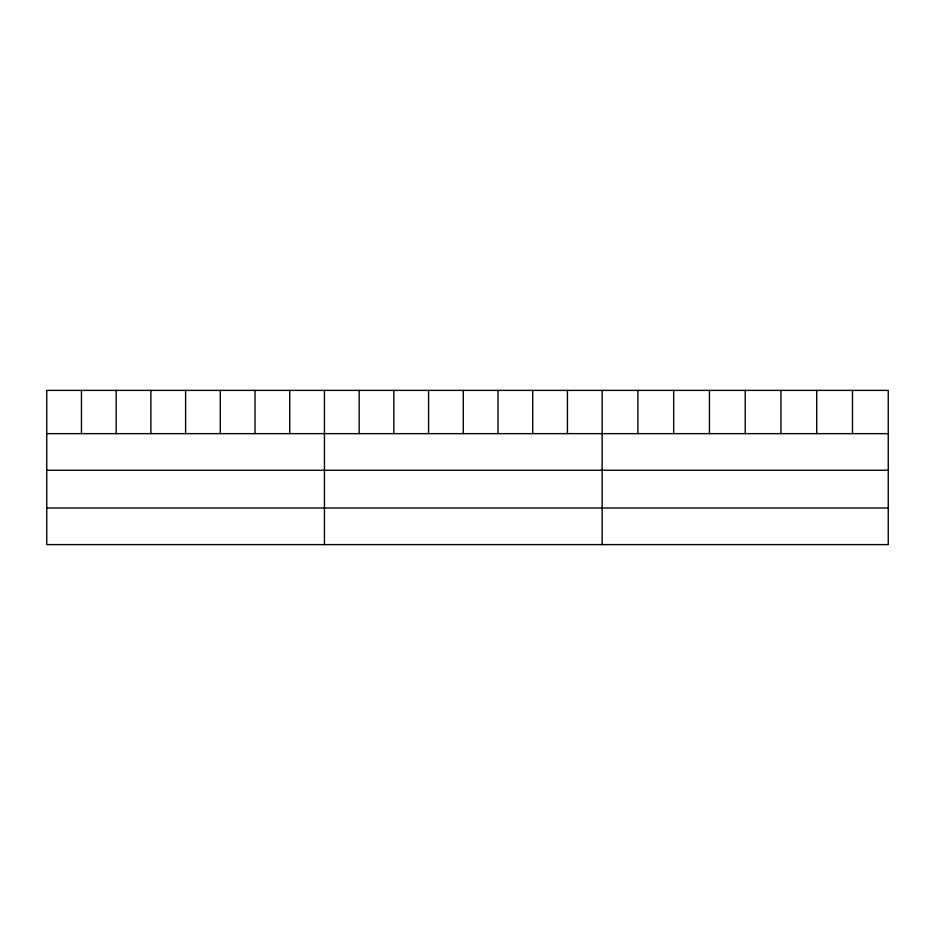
<?xml version="1.0" encoding="UTF-8"?>
<svg xmlns="http://www.w3.org/2000/svg" width="935" height="935" viewBox="0 0 935 935"><rect width="100%" height="100%" fill="white"/><g stroke="black" fill="none" stroke-linecap="round" stroke-linejoin="round"><path stroke-width="1.4" d="M888.25 470.27L888.25 390.386L46.75 390.386L46.75 544.614L888.25 544.614L888.25 470.27L46.75 470.27M46.75 433.641L888.25 433.641M46.75 507.997L888.25 507.997M852.486 390.386L852.486 433.641M816.722 390.386L816.722 433.641M780.959 390.386L780.959 433.641M745.195 390.386L745.195 433.641M709.431 390.386L709.431 433.641M673.667 390.386L673.667 433.641M637.904 390.386L637.904 433.641M602.14 390.386L602.14 544.614M567.428 390.386L567.428 433.641M532.716 390.386L532.716 433.641M498.004 390.386L498.004 433.641M463.292 390.386L463.292 433.641M428.581 390.386L428.581 433.641M393.869 390.386L393.869 433.641M359.157 390.386L359.157 433.641M324.445 390.386L324.445 544.614M289.733 390.386L289.733 433.641M255.021 390.386L255.021 433.641M220.309 390.386L220.309 433.641M185.597 390.386L185.597 433.641M150.886 390.386L150.886 433.641M116.174 390.386L116.174 433.641M81.462 390.386L81.462 433.641"/></g></svg>
